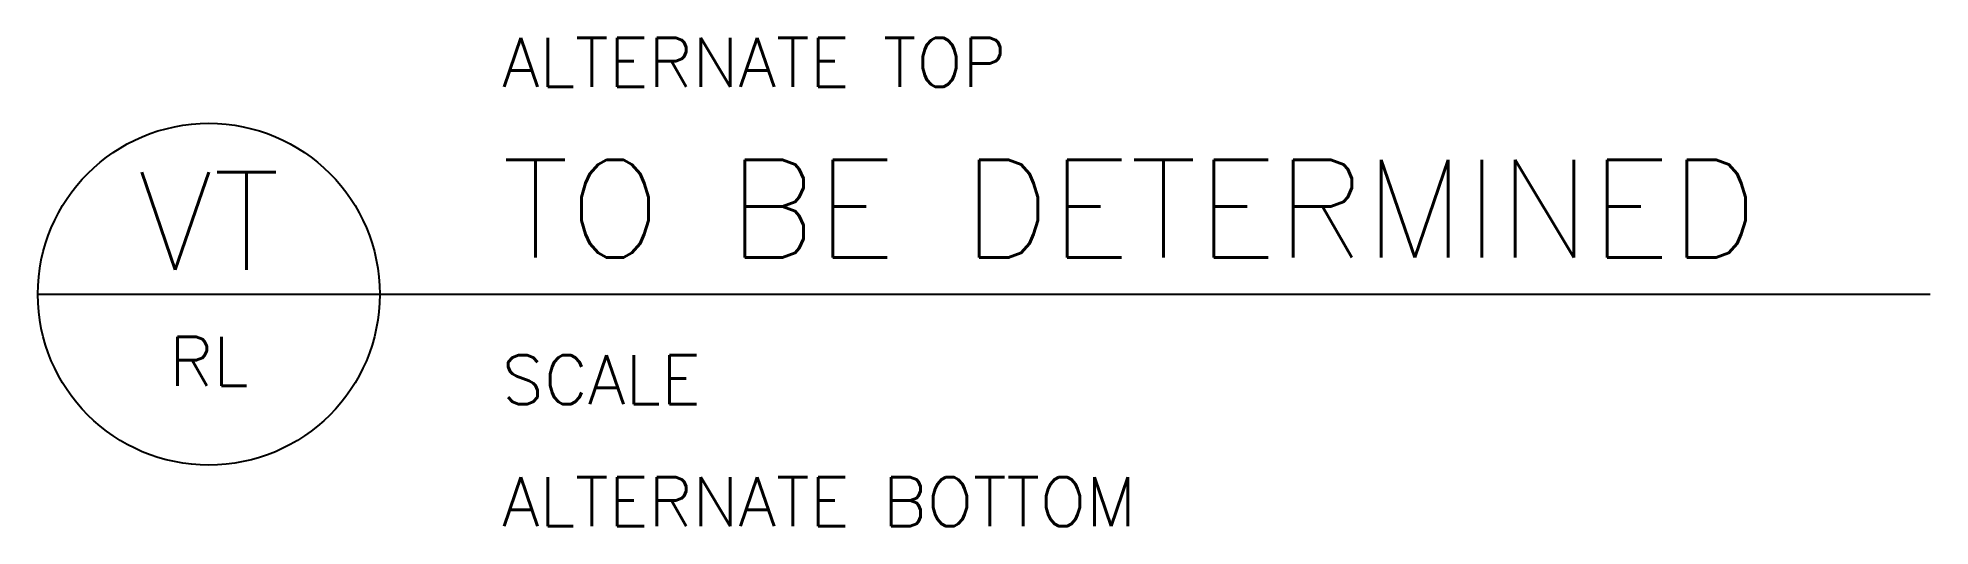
# Model space of a CAD drawing. Extents: x -7 to 70.5, y -9.5 to 10.5.
import ezdxf
from ezdxf.enums import TextEntityAlignment as Align

# ---------------------------------------------------------------- set-up
doc = ezdxf.new("R2010")
doc.units = 0
doc.header["$LTSCALE"] = 10
doc.layers.add('~-TSYM4', color=7, linetype='Continuous')
doc.styles.add('HEL20', font='romans.shx', dxfattribs={"height": 2})
doc.styles.add('HEL40', font='romans.shx', dxfattribs={"height": 4})
doc.styles.get("Standard").update_dxf_attribs({"font": 'arial_0.ttf'})

# ---------------------------------------------------------------- blocks, each defined once
blk = doc.blocks.new('*U3')
at = {"layer": '~-TSYM4'}
blk.add_line((-7, 0), (70.476, 0), dxfattribs=at)
blk.add_circle((0, 0), 7, dxfattribs=at)
for tag, p, height in [('ALT-ABOVE', (12, 8.5), 2), ('TITLE', (12, 1.5), 4), ('ALT-BELOW', (12, -9.5), 2)]:
    blk.add_attdef(tag, p, '', height=height)
at = {"flags": 8}
blk.add_attdef('REF', text='', height=4, dxfattribs=at).set_placement((0, 1), align=Align.CENTER)
blk.add_attdef('DWGREF', text='', height=2, dxfattribs=at).set_placement((0, -1.75), align=Align.TOP_CENTER)
blk.add_attdef('SCALE', (12, -4.5), '', height=2, dxfattribs=at)

msp = doc.modelspace()

# ---------------------------------------------------------------- block references
at = {"layer": '~-TSYM4'}
ref = msp.add_blockref('*U3', (0, 0), dxfattribs=at)
ref.add_attrib('REF', 'VT', dxfattribs={"layer": '0', "height": 4, "style": 'HEL40'}).set_placement((0, 1), align=Align.CENTER)
ref.add_attrib('DWGREF', 'RL', dxfattribs={"layer": '0', "height": 2, "style": 'HEL20'}).set_placement((0, -1.75), align=Align.TOP_CENTER)
ref.add_attrib('TITLE', 'TO BE DETERMINED', (12, 1.5), dxfattribs={"layer": '0', "height": 4, "style": 'HEL40'})
ref.add_attrib('SCALE', 'SCALE', (12, -4.5), dxfattribs={"layer": '0', "height": 2, "style": 'HEL20'})
ref.add_attrib('ALT-ABOVE', 'ALTERNATE TOP', (12, 8.5), dxfattribs={"layer": '0', "height": 2, "style": 'HEL20'})
ref.add_attrib('ALT-BELOW', 'ALTERNATE BOTTOM', (12, -9.5), dxfattribs={"layer": '0', "height": 2, "style": 'HEL20'})

doc.saveas('drawing.dxf')
